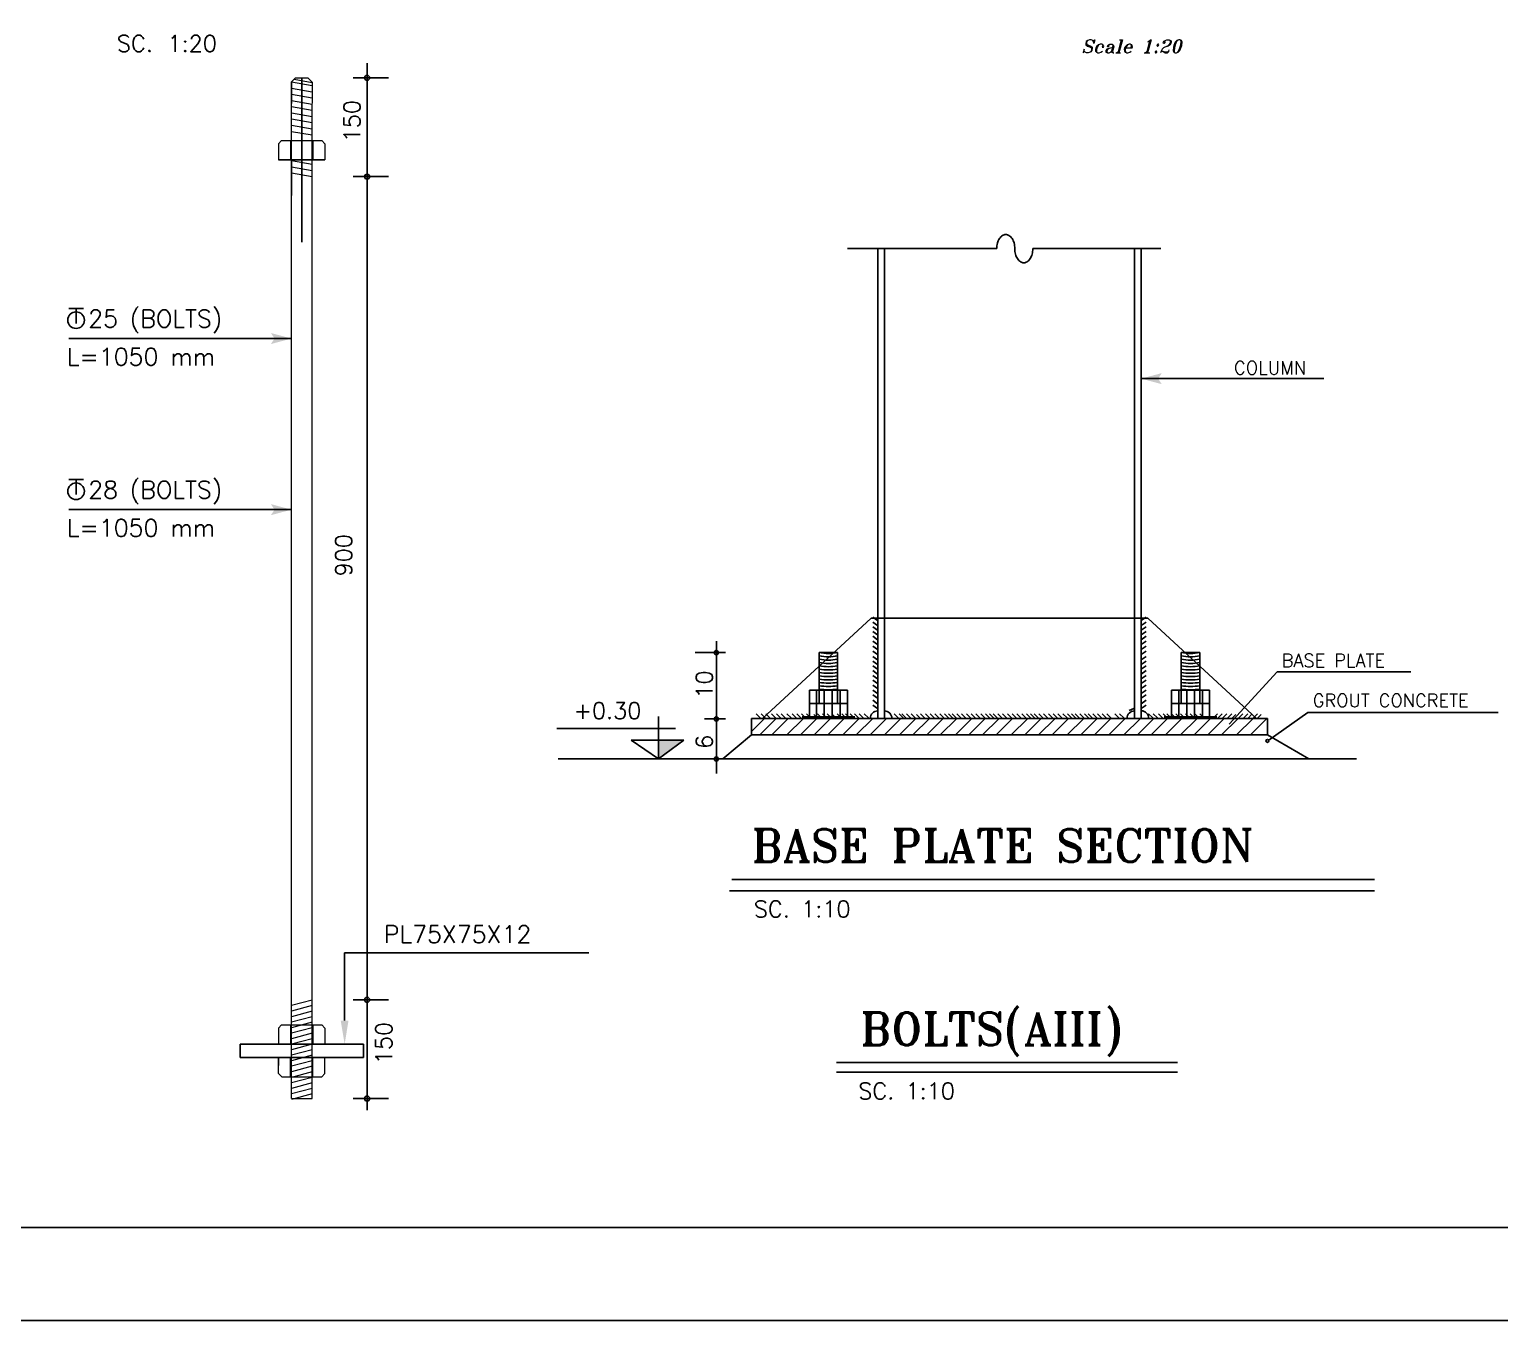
# Model space of a CAD drawing. Header units: inches. Extents: x 1387 to 2676, y -3554 to -2136.
# Drawn here: x 2524.29 to 2546.62, y -2267.19 to -2247.59 of the extents above; entities that cross this region are included whole.
import ezdxf
from ezdxf import colors
from ezdxf.entities.mleader import LeaderData, LeaderLine
from ezdxf.enums import TextEntityAlignment as Align
from ezdxf.math import Vec2, Vec3

# ---------------------------------------------------------------- set-up
doc = ezdxf.new("R2010")
doc.units = ezdxf.units.IN
doc.header["$MEASUREMENT"] = 0
doc.linetypes.add('HIDDEN', pattern=[0.375, 0.25, -0.125])
for name, color, linetype in [('1', 1, 'Continuous'), ('1R', 1, 'Continuous'), ('2Y', 2, 'Continuous'), ('3', 3, 'HIDDEN'), ('3G', 3, 'Continuous'), ('4C', 4, 'Continuous'), ('5b', 5, 'Continuous'), ('6M', 6, 'Continuous'), ('DIM', 8, 'Continuous'), ('lateral brace', 5, 'Continuous'), ('Layer4', 118, 'Continuous'), ('Pich', 2, 'Continuous'), ('SAZE_DRAWINGS', 7, 'Continuous'), ('wall', 4, 'Continuous')]:
    doc.layers.add(name, color=color, linetype=linetype)
doc.layers.add('2', color=2, linetype='Continuous', lineweight=9)
doc.styles.add('ROMANC', font='TXT.shx')
doc.styles.add('ROMANS', font='ROMANS')
doc.styles.add('ROMANT', font='romant')
doc.styles.add('SAZE_STYLE1', font='romant.shx', dxfattribs={"oblique": 15})
doc.styles.get("Standard").update_dxf_attribs({"font": 'arial.ttf'})

msp = doc.modelspace()

# ---------------------------------------------------------------- linework, layer by layer
at = {"color": 2}
for p, q in [((2528.07809419, -2249.56922915), (2528.27478734, -2249.56922915)), ((2528.27478734, -2249.56922915), (2528.58728734, -2249.56922915)), ((2528.58728734, -2249.56922915), (2528.782346, -2249.56913367))]:
    msp.add_line(p, q, dxfattribs=at)
at = {"layer": '1'}
msp.add_lwpolyline([(2497.03259526, -2265.77835866), (2578.30094543, -2265.77835866), (2578.30094543, -2209.14536203), (2497.03259526, -2209.14536203)], close=True, dxfattribs=at)
at = {"layer": '1R'}
for p, q in [((2529.42198886, -2248.09679603), (2529.42198886, -2263.99737926)), ((2528.43103734, -2250.81922915), (2528.43103734, -2248.31922915)), ((2529.21274264, -2248.32275091), (2529.74837921, -2248.32275091)), ((2529.21274264, -2249.82275091), (2529.74837921, -2249.82275091)), ((2524.89282981, -2252.28098371), (2528.27478734, -2252.28098371)), ((2541.17786592, -2252.89003177), (2543.95135044, -2252.89003177)), ((2524.89282981, -2254.8796006), (2528.27478734, -2254.8796006)), ((2534.8634467, -2257.04961788), (2534.40553915, -2257.04961788)), ((2534.8634467, -2257.04961788), (2534.40553915, -2257.04961788)), ((2534.72654391, -2256.87837227), (2534.72654391, -2258.88561569)), ((2542.51559176, -2258.1356615), (2543.24391304, -2257.3442247)), ((2543.24391304, -2257.3442247), (2545.27094678, -2257.3442247)), ((2541.06623636, -2257.89869988), (2540.99666683, -2257.93160212)), ((2534.8634467, -2258.05720548), (2534.54421169, -2258.05720548)), ((2534.8634467, -2258.05720548), (2534.54421169, -2258.05720548)), ((2535.25964306, -2258.24590044), (2535.45592562, -2258.04961788)), ((2535.39081596, -2258.03866781), (2535.32919749, -2257.97796915)), ((2535.38709945, -2258.29961788), (2535.63709945, -2258.04961788)), ((2535.4681612, -2258.03866781), (2535.40654273, -2257.97796915)), ((2535.53860327, -2258.03866781), (2535.4769848, -2257.97796915)), ((2535.62575861, -2258.03866781), (2535.56414015, -2257.97796915)), ((2535.56827328, -2258.29961788), (2535.81827328, -2258.04961788)), ((2535.70310385, -2258.03866781), (2535.64148538, -2257.97796915)), ((2535.77354592, -2258.03866781), (2535.71192745, -2257.97796915)), ((2535.7976706, -2258.29961788), (2536.0476706, -2258.04961788)), ((2535.86070126, -2258.03866781), (2535.7990828, -2257.97796915)), ((2535.9380465, -2258.03866781), (2535.87642803, -2257.97796915)), ((2536.00848857, -2258.03866781), (2535.9468701, -2257.97796915)), ((2536.00225413, -2258.29961788), (2536.25225413, -2258.04961788)), ((2536.08024577, -2258.03866781), (2536.01862731, -2257.97796915)), ((2536.15798403, -2258.03866781), (2536.09636557, -2257.97796915)), ((2536.25497757, -2258.03866781), (2536.20698101, -2257.99138771)), ((2536.21146598, -2258.29961788), (2536.46146598, -2258.04961788)), ((2536.32541964, -2258.03866781), (2536.26380118, -2257.97796915)), ((2536.40276488, -2258.03866781), (2536.34114641, -2257.97796915)), ((2536.47320695, -2258.03866781), (2536.41158848, -2257.97796915)), ((2536.41752499, -2258.29961788), (2536.66752499, -2258.04961788)), ((2536.54364902, -2258.03866781), (2536.48203055, -2257.97796915)), ((2536.62099426, -2258.03866781), (2536.55937579, -2257.97796915)), ((2536.69143633, -2258.03866781), (2536.62981786, -2257.97796915)), ((2536.6469223, -2258.29961788), (2536.8969223, -2258.04961788)), ((2536.75134997, -2258.03866781), (2536.6897315, -2257.97796915)), ((2536.81844332, -2258.03866781), (2536.75682485, -2257.97796915)), ((2536.88747658, -2258.03866781), (2536.82585812, -2257.97796915)), ((2536.85150584, -2258.29961788), (2537.10150584, -2258.04961788)), ((2536.95791865, -2258.03866781), (2536.89630019, -2257.97796915)), ((2537.03526389, -2258.03866781), (2536.97364542, -2257.97796915)), ((2537.06071769, -2258.29961788), (2537.31071769, -2258.04961788)), ((2537.27810018, -2258.29961788), (2537.52810018, -2258.04961788)), ((2537.48883196, -2258.03866781), (2537.42721349, -2257.97796915)), ((2537.56418992, -2258.03866781), (2537.50257146, -2257.97796915)), ((2537.5074975, -2258.29961788), (2537.7574975, -2258.04961788)), ((2537.60488409, -2258.03866781), (2537.54326562, -2257.97796915)), ((2537.67532616, -2258.03866781), (2537.61370769, -2257.97796915)), ((2537.74576823, -2258.03866781), (2537.68414976, -2257.97796915)), ((2537.71208104, -2258.29961788), (2537.96208104, -2258.04961788)), ((2537.8162103, -2258.03866781), (2537.76821373, -2257.99138771)), ((2537.88665237, -2258.03866781), (2537.8250339, -2257.97796915)), ((2537.96399761, -2258.03866781), (2537.90237914, -2257.97796915)), ((2537.92129288, -2258.29961788), (2538.17129288, -2258.04961788)), ((2538.03443968, -2258.03866781), (2537.97282121, -2257.97796915)), ((2538.10488175, -2258.03866781), (2538.04326328, -2257.97796915)), ((2538.18222698, -2258.03866781), (2538.12060852, -2257.97796915)), ((2538.12735392, -2258.29961788), (2538.37735392, -2258.04961788)), ((2538.25266905, -2258.03866781), (2538.19105059, -2257.97796915)), ((2538.31258269, -2258.03866781), (2538.25096423, -2257.97796915)), ((2538.36903228, -2258.03866781), (2538.30741381, -2257.97796915)), ((2538.35675124, -2258.29961788), (2538.60675124, -2258.04961788)), ((2538.43947435, -2258.03866781), (2538.37785588, -2257.97796915)), ((2538.50991642, -2258.03866781), (2538.44829795, -2257.97796915)), ((2538.58726165, -2258.03866781), (2538.52564319, -2257.97796915)), ((2538.56133477, -2258.29961788), (2538.81133477, -2258.04961788)), ((2538.65770372, -2258.03866781), (2538.59608526, -2257.97796915)), ((2538.72814579, -2258.03866781), (2538.66652733, -2257.97796915)), ((2538.80549103, -2258.03866781), (2538.74387256, -2257.97796915)), ((2538.77054662, -2258.29961788), (2539.02054662, -2258.04961788)), ((2538.8759331, -2258.03866781), (2538.81431463, -2257.97796915)), ((2538.93584674, -2258.03866781), (2538.87422828, -2257.97796915)), ((2538.99229632, -2258.03866781), (2538.93067786, -2257.97796915)), ((2538.97660563, -2258.29961788), (2539.22660563, -2258.04961788)), ((2539.06273839, -2258.03866781), (2539.00111993, -2257.97796915)), ((2539.13318046, -2258.03866781), (2539.071562, -2257.97796915)), ((2539.2105257, -2258.03866781), (2539.14890723, -2257.97796915)), ((2539.20600294, -2258.29961788), (2539.45600294, -2258.04961788)), ((2539.28096777, -2258.03866781), (2539.2193493, -2257.97796915)), ((2539.35140984, -2258.03866781), (2539.28979137, -2257.97796915)), ((2539.42875508, -2258.03866781), (2539.36713661, -2257.97796915)), ((2539.41058648, -2258.29961788), (2539.66058648, -2258.04961788)), ((2539.49919715, -2258.03866781), (2539.43757868, -2257.97796915)), ((2539.55911079, -2258.03866781), (2539.49749232, -2257.97796915)), ((2539.61556037, -2258.03866781), (2539.55394191, -2257.97796915)), ((2539.61979832, -2258.29961788), (2539.86979832, -2258.04961788)), ((2539.68600244, -2258.03866781), (2539.62438397, -2257.97796915)), ((2539.75644451, -2258.03866781), (2539.69482604, -2257.97796915)), ((2539.83378975, -2258.03866781), (2539.77217128, -2257.97796915)), ((2539.82585733, -2258.29961788), (2540.07585733, -2258.04961788)), ((2539.90423182, -2258.03866781), (2539.84261335, -2257.97796915)), ((2539.97467389, -2258.03866781), (2539.91305542, -2257.97796915)), ((2540.05201913, -2258.03866781), (2539.99040066, -2257.97796915)), ((2540.05525465, -2258.29961788), (2540.30525465, -2258.04961788)), ((2540.1224612, -2258.03866781), (2540.06084273, -2257.97796915)), ((2540.18237484, -2258.03866781), (2540.12075637, -2257.97796915)), ((2540.23882442, -2258.03866781), (2540.17720595, -2257.97796915)), ((2540.30926649, -2258.03866781), (2540.24764802, -2257.97796915)), ((2540.25983818, -2258.29961788), (2540.50983818, -2258.04961788)), ((2540.37970856, -2258.03866781), (2540.31809009, -2257.97796915)), ((2540.43615814, -2258.03866781), (2540.37453967, -2257.97796915)), ((2540.50660021, -2258.03866781), (2540.44498174, -2257.97796915)), ((2540.46905003, -2258.29961788), (2540.71905003, -2258.04961788)), ((2540.57704228, -2258.03866781), (2540.51542381, -2257.97796915)), ((2540.64748435, -2258.03866781), (2540.58586588, -2257.97796915)), ((2540.71792642, -2258.03866781), (2540.65630795, -2257.97796915)), ((2540.68643456, -2258.29961788), (2540.93643456, -2258.04961788)), ((2540.83753983, -2258.03866781), (2540.77592137, -2257.97796915)), ((2540.9128978, -2258.03866781), (2540.85127933, -2257.97796915)), ((2540.91583188, -2258.29961788), (2541.16583188, -2258.04961788)), ((2541.12041541, -2258.29961788), (2541.37041541, -2258.04961788)), ((2541.3532328, -2258.03866781), (2541.29161434, -2257.97796915)), ((2541.32962726, -2258.29961788), (2541.57962726, -2258.04961788)), ((2541.42367487, -2258.03866781), (2541.36205641, -2257.97796915)), ((2541.50102011, -2258.03866781), (2541.43940164, -2257.97796915)), ((2541.57146218, -2258.03866781), (2541.50984371, -2257.97796915)), ((2541.54700976, -2258.29961788), (2541.79700976, -2258.04961788)), ((2541.63137582, -2258.03866781), (2541.56975736, -2257.97796915)), ((2541.69846917, -2258.03866781), (2541.63685071, -2257.97796915)), ((2541.76750244, -2258.03866781), (2541.70588397, -2257.97796915)), ((2541.83794451, -2258.03866781), (2541.77632604, -2257.97796915)), ((2541.77640707, -2258.29961788), (2542.02640707, -2258.04961788)), ((2541.91528975, -2258.03866781), (2541.85367128, -2257.97796915)), ((2541.98432301, -2258.03866781), (2541.92270455, -2257.97796915)), ((2541.98099061, -2258.29961788), (2542.23099061, -2258.04961788)), ((2542.05476508, -2258.03866781), (2541.99314662, -2257.97796915)), ((2542.13211032, -2258.03866781), (2542.07049185, -2257.97796915)), ((2542.19020245, -2258.29961788), (2542.44020245, -2258.04961788)), ((2542.27548607, -2258.03866781), (2542.33710454, -2257.97796915)), ((2542.34724328, -2258.03866781), (2542.40886174, -2257.97796915)), ((2542.3998332, -2258.29961788), (2542.6498332, -2258.04961788)), ((2542.41768535, -2258.03866781), (2542.47930381, -2257.97796915)), ((2542.49503058, -2258.03866781), (2542.55664905, -2257.97796915)), ((2542.56547265, -2258.03866781), (2542.61346922, -2257.99138771)), ((2542.62817054, -2258.29961788), (2542.87817054, -2258.04961788)), ((2542.66020745, -2258.03866781), (2542.72182591, -2257.97796915)), ((2542.73755268, -2258.03866781), (2542.79917115, -2257.97796915)), ((2542.80799475, -2258.03866781), (2542.85599132, -2257.99138771)), ((2542.8377996, -2258.29961788), (2543.0877996, -2258.04961788)), ((2542.88155005, -2258.03866781), (2542.94316852, -2257.97796915)), ((2542.95199212, -2258.03866781), (2542.99998869, -2257.99138771)), ((2543.10056231, -2258.39243514), (2543.71130025, -2257.96126396)), ((2543.71130025, -2257.96126396), (2546.5979056, -2257.96126396)), ((2529.21274264, -2262.32275091), (2529.74837921, -2262.32275091)), ((2529.21274264, -2263.82275091), (2529.74837921, -2263.82275091)), ((2529.21274264, -2263.82275091), (2529.74837921, -2263.82275091))]:
    msp.add_line(p, q, dxfattribs=at)
for centre, radius, start, end in [((2536.42786592, -2256.37591801), 0.68809266, 258.260579573, 281.739420427), ((2541.92786592, -2256.37591801), 0.68809266, 258.260579573, 281.739420427), ((2536.42786592, -2256.37591801), 0.73809266, 259.066002044, 280.933997956), ((2536.42786592, -2256.37591801), 0.78809266, 259.767435635, 280.232564365), ((2536.42786592, -2256.37591801), 0.83809266, 260.383890448, 279.616109552), ((2536.42786592, -2256.37591801), 0.88809266, 260.929990107, 279.070009893), ((2541.92786592, -2256.37591801), 0.73809266, 259.066002044, 280.933997956), ((2541.92786592, -2256.37591801), 0.78809266, 259.767435635, 280.232564365), ((2541.92786592, -2256.37591801), 0.83809266, 260.383890448, 279.616109552), ((2541.92786592, -2256.37591801), 0.88809266, 260.929990107, 279.070009893), ((2536.42786592, -2256.37591801), 0.93809266, 261.417172611, 278.582827389), ((2536.42786592, -2256.37591801), 0.98809266, 261.854515846, 278.145484154), ((2536.42786592, -2256.37591801), 1.03809266, 262.249318292, 277.750681708), ((2536.42786592, -2256.37591801), 1.08809266, 262.607515824, 277.392484176), ((2541.92786592, -2256.37591801), 0.93809266, 261.417172611, 278.582827389), ((2541.92786592, -2256.37591801), 0.98809266, 261.854515846, 278.145484154), ((2541.92786592, -2256.37591801), 1.03809266, 262.249318292, 277.750681708), ((2541.92786592, -2256.37591801), 1.08809266, 262.607515824, 277.392484176), ((2536.42786592, -2256.37591801), 1.13809266, 262.933986314, 277.066013686), ((2536.42786592, -2256.37591801), 1.18809266, 263.232775849, 276.767224151), ((2536.42786592, -2256.37591801), 1.23809266, 263.507269132, 276.492730868), ((2541.92786592, -2256.37591801), 1.13809266, 262.933986314, 277.066013686), ((2541.92786592, -2256.37591801), 1.18809266, 263.232775849, 276.767224151), ((2541.92786592, -2256.37591801), 1.23809266, 263.507269132, 276.492730868)]:
    msp.add_arc(centre, radius, start, end, dxfattribs=at)
at = {"layer": '2'}
for p, q in [((2528.33735685, -2248.32114881), (2528.27478734, -2248.38377961)), ((2528.31460397, -2248.34392398), (2528.58609883, -2248.3916588)), ((2528.33566446, -2248.32284285), (2528.52346492, -2248.32275091)), ((2528.52346492, -2248.32275091), (2528.58609572, -2248.38532041)), ((2528.27309403, -2248.38357168), (2528.58612181, -2248.43860892)), ((2528.27314, -2248.47747191), (2528.58616778, -2248.53250915)), ((2528.27478734, -2263.82275091), (2528.27478734, -2248.38377961)), ((2528.27478734, -2248.38377961), (2528.27494825, -2248.71243041)), ((2528.58609572, -2248.38532041), (2528.58625663, -2248.71397121)), ((2528.27318597, -2248.57137214), (2528.58621376, -2248.62640938)), ((2528.27323195, -2248.66527237), (2528.58728734, -2248.72049028)), ((2528.27323195, -2248.75916451), (2528.58728734, -2248.81438243)), ((2528.58728734, -2263.82275091), (2528.58728734, -2248.72049028)), ((2528.27323195, -2248.85305666), (2528.58728734, -2248.90827458)), ((2528.27323195, -2248.94694881), (2528.58728734, -2249.00216672)), ((2528.27323195, -2249.04084095), (2528.58728734, -2249.09605887)), ((2528.27323195, -2249.1347331), (2528.58728734, -2249.18995101)), ((2528.07797365, -2249.32302393), (2528.12490078, -2249.27605083)), ((2528.07797365, -2249.32302393), (2528.07809419, -2249.56922915)), ((2528.12490078, -2249.27605083), (2528.73525226, -2249.27575201)), ((2528.26061573, -2249.27598439), (2528.2607593, -2249.56922915)), ((2528.59953731, -2249.27581845), (2528.59968096, -2249.56922915)), ((2528.78222537, -2249.32267914), (2528.73525226, -2249.27575201)), ((2528.78222537, -2249.32267914), (2528.78234604, -2249.56922915)), ((2528.27344742, -2249.56941639), (2528.27371147, -2250.10875051)), ((2528.27345226, -2249.57930524), (2528.58648004, -2249.63434247)), ((2528.27349823, -2249.67320547), (2528.58652602, -2249.7282427)), ((2528.2735442, -2249.76710569), (2528.58657199, -2249.82214293)), ((2528.58728734, -2262.32787792), (2528.27478734, -2262.41161205)), ((2528.58728734, -2262.41161205), (2528.27478734, -2262.49534617)), ((2528.58728734, -2262.49534617), (2528.27478734, -2262.57908029)), ((2528.58728734, -2262.57908029), (2528.27478734, -2262.66281442)), ((2528.07797365, -2262.7516076), (2528.12490078, -2262.7046345)), ((2528.07797365, -2262.7516076), (2528.07809433, -2262.9980957)), ((2528.12490078, -2262.7046345), (2528.73525226, -2262.70433568)), ((2528.26061573, -2262.70456805), (2528.2607594, -2262.99800627)), ((2528.58728734, -2262.66281442), (2528.27478734, -2262.74654854)), ((2528.58728734, -2262.74654854), (2528.27478734, -2262.83028266)), ((2528.58728734, -2262.83028266), (2528.27478734, -2262.91401678)), ((2528.59953731, -2262.70440212), (2528.59968097, -2262.99784034)), ((2528.78222537, -2262.7512628), (2528.73525226, -2262.70433568)), ((2528.78222537, -2262.7512628), (2528.78234604, -2262.99775091)), ((2528.58728734, -2262.91401678), (2528.27478734, -2262.99775091)), ((2528.58728734, -2262.99775091), (2528.27478734, -2263.08148503)), ((2528.58728734, -2263.08148503), (2528.27478734, -2263.16521915)), ((2528.07891144, -2263.44423904), (2528.07891144, -2263.19775091)), ((2528.07891144, -2263.19775091), (2528.78316325, -2263.19775091)), ((2528.26157653, -2263.49118916), (2528.26157653, -2263.19775091)), ((2528.58728734, -2263.16521915), (2528.27478734, -2263.24895327)), ((2528.58728734, -2263.24895327), (2528.27478734, -2263.3326874)), ((2528.60049815, -2263.49118916), (2528.60049815, -2263.19775091)), ((2528.78316325, -2263.44423904), (2528.78316325, -2263.19775091)), ((2528.07891144, -2263.44423904), (2528.12586156, -2263.49118916)), ((2528.12586156, -2263.49118916), (2528.73621313, -2263.49118916)), ((2528.58728734, -2263.3326874), (2528.27478734, -2263.41642152)), ((2528.58728734, -2263.41642152), (2528.27478734, -2263.50015564)), ((2528.58728734, -2263.50015564), (2528.27478734, -2263.58388976)), ((2528.78316325, -2263.44423904), (2528.73621313, -2263.49118916)), ((2528.58728734, -2263.58388976), (2528.27478734, -2263.66762389)), ((2528.58728734, -2263.66762389), (2528.27478734, -2263.75135801)), ((2528.58728734, -2263.75135801), (2528.27478734, -2263.83509213)), ((2528.27478734, -2263.82275091), (2528.58728734, -2263.82275091))]:
    msp.add_line(p, q, dxfattribs=at)
at = {"layer": '2Y'}
for p, q in [((2538.9850654, -2250.915363), (2536.71891032, -2250.915363)), ((2541.47838748, -2250.915363), (2539.53310899, -2250.915363)), ((2537.10149706, -2256.51360876), (2537.17586334, -2256.5649305)), ((2537.10149706, -2256.58560876), (2537.17586334, -2256.6369305)), ((2541.25423479, -2256.51360876), (2541.1798685, -2256.5649305)), ((2541.25423479, -2256.58560876), (2541.1798685, -2256.6369305)), ((2537.10149706, -2256.65760876), (2537.17586334, -2256.7089305)), ((2537.10149706, -2256.72960876), (2537.17586334, -2256.7809305)), ((2537.10149706, -2256.80311318), (2537.17586334, -2256.85443492)), ((2541.25423479, -2256.65760876), (2541.1798685, -2256.7089305)), ((2541.25423479, -2256.72960876), (2541.1798685, -2256.7809305)), ((2541.25423479, -2256.80311318), (2541.1798685, -2256.85443492)), ((2537.10149706, -2256.87751276), (2537.17586334, -2256.9288345)), ((2537.10149706, -2256.95409694), (2537.17586334, -2257.00541868)), ((2537.10149706, -2257.02609694), (2537.17586334, -2257.07741868)), ((2541.25423479, -2256.87751276), (2541.1798685, -2256.9288345)), ((2541.25423479, -2256.95409694), (2541.1798685, -2257.00541868)), ((2541.25423479, -2257.02609694), (2541.1798685, -2257.07741868)), ((2537.10149706, -2257.10818553), (2537.17586334, -2257.15950727)), ((2537.10149706, -2257.18018553), (2537.17586334, -2257.23150727)), ((2537.10149706, -2257.25218553), (2537.17586334, -2257.30350727)), ((2541.25423479, -2257.10818553), (2541.1798685, -2257.15950727)), ((2541.25423479, -2257.18018553), (2541.1798685, -2257.23150727)), ((2541.25423479, -2257.25218553), (2541.1798685, -2257.30350727)), ((2537.10149706, -2257.32418553), (2537.17586334, -2257.37550727)), ((2537.10149706, -2257.39618553), (2537.17586334, -2257.44750727)), ((2537.10149706, -2257.46968995), (2537.17586334, -2257.52101169)), ((2541.25423479, -2257.32418553), (2541.1798685, -2257.37550727)), ((2541.25423479, -2257.39618553), (2541.1798685, -2257.44750727)), ((2541.25423479, -2257.46968995), (2541.1798685, -2257.52101169)), ((2536.1396939, -2257.61849522), (2536.1396939, -2257.82151289)), ((2536.1396939, -2257.61849522), (2536.71603795, -2257.61849522)), ((2536.24661863, -2257.61849522), (2536.24661863, -2257.82151289)), ((2536.36553405, -2257.61849522), (2536.36553405, -2257.82151289)), ((2536.48553405, -2257.61849522), (2536.48553405, -2257.82151289)), ((2536.60553405, -2257.61849522), (2536.60553405, -2257.82151289)), ((2536.71603795, -2257.61849522), (2536.71603795, -2257.82151289)), ((2537.10149706, -2257.54408953), (2537.17586334, -2257.59541127)), ((2537.10149706, -2257.62067371), (2537.17586334, -2257.67199545)), ((2537.10149706, -2257.69267371), (2537.17586334, -2257.74399545)), ((2541.25423479, -2257.54408953), (2541.1798685, -2257.59541127)), ((2541.25423479, -2257.62067371), (2541.1798685, -2257.67199545)), ((2541.25423479, -2257.69267371), (2541.1798685, -2257.74399545)), ((2541.6396939, -2257.61849522), (2541.6396939, -2257.82151289)), ((2542.21603795, -2257.61849522), (2541.6396939, -2257.61849522)), ((2541.7501978, -2257.61849522), (2541.7501978, -2257.82151289)), ((2541.8701978, -2257.61849522), (2541.8701978, -2257.82151289)), ((2541.9901978, -2257.61849522), (2541.9901978, -2257.82151289)), ((2542.1101978, -2257.61849522), (2542.1101978, -2257.82151289)), ((2542.21603795, -2257.61849522), (2542.21603795, -2257.82151289)), ((2536.1396939, -2257.82151289), (2536.1396939, -2258.02453055)), ((2536.1396939, -2257.82151289), (2536.71603795, -2257.82151289)), ((2536.24661863, -2257.82151289), (2536.24661863, -2258.02453055)), ((2536.36553405, -2257.82151289), (2536.36553405, -2258.02453055)), ((2536.48553405, -2257.82151289), (2536.48553405, -2258.02453055)), ((2536.60553405, -2257.82151289), (2536.60553405, -2258.02453055)), ((2536.71603795, -2257.82151289), (2536.71603795, -2258.02453055)), ((2537.10149706, -2257.7747623), (2537.17586334, -2257.82608404)), ((2537.10149706, -2257.8467623), (2537.17586334, -2257.89808404)), ((2541.25423479, -2257.7747623), (2541.1798685, -2257.82608404)), ((2541.25423479, -2257.8467623), (2541.1798685, -2257.89808404)), ((2541.6396939, -2257.82151289), (2541.6396939, -2258.02453055)), ((2542.21603795, -2257.82151289), (2541.6396939, -2257.82151289)), ((2541.7501978, -2257.82151289), (2541.7501978, -2258.02453055)), ((2541.8701978, -2257.82151289), (2541.8701978, -2258.02453055)), ((2541.9901978, -2257.82151289), (2541.9901978, -2258.02453055)), ((2542.1101978, -2257.82151289), (2542.1101978, -2258.02453055)), ((2542.21603795, -2257.82151289), (2542.21603795, -2258.02453055)), ((2534.10854388, -2258.20367925), (2532.3052594, -2258.20367925)), ((2533.43517943, -2258.37836122), (2534.23024147, -2258.37836122)), ((2533.84861169, -2258.66479309), (2533.43517943, -2258.37836122)), ((2534.23024147, -2258.37836122), (2533.84861169, -2258.66479309)), ((2535.25964306, -2258.29961788), (2534.82418815, -2258.66479309)), ((2543.09608878, -2258.29961788), (2543.72519348, -2258.66479309)), ((2533.84861169, -2258.66479309), (2533.84861169, -2258.46057685))]:
    msp.add_line(p, q, dxfattribs=at)
for centre, radius, start, end in [((2539.22280033, -2250.88949442), 0.23437553, 147.470460434, 165.201495888), ((2539.16095964, -2250.85005272), 0.16102761, 123.00154469, 147.470460434), ((2539.1220763, -2250.79018115), 0.0896377, 90, 123.00154469), ((2539.1220763, -2250.79018115), 0.0896377, 56.99845531, 90), ((2539.08319295, -2250.85005272), 0.16102761, 32.529539566, 56.99845531), ((2539.02135226, -2250.88949442), 0.23437553, 14.798504112, 32.529539566), ((2539.32071933, -2250.915363), 0.33565393, 165.201495888, 180), ((2538.92343326, -2250.915363), 0.33565393, 0, 14.798504112), ((2539.59474113, -2250.915363), 0.33565393, 180, 194.798504112), ((2539.49682213, -2250.94123158), 0.23437553, 194.798504112, 212.529539566), ((2539.29537406, -2250.94123158), 0.23437553, 327.470460434, 345.201495888), ((2539.19745506, -2250.915363), 0.33565393, 345.201495888, 0), ((2539.43498144, -2250.98067328), 0.16102761, 212.529539566, 236.99845531), ((2539.39609809, -2251.04054485), 0.0896377, 236.99845531, 270), ((2539.39609809, -2251.04054485), 0.0896377, 270, 303.00154469), ((2539.35721475, -2250.98067328), 0.16102761, 303.00154469, 327.470460434)]:
    msp.add_arc(centre, radius, start, end, dxfattribs=at)
msp.add_solid([(2533.84861169, -2258.66479309), (2534.23024147, -2258.37836122), (2533.84861169, -2258.37836122)], dxfattribs=at)
at = {"layer": '3'}
for points in [[(2528.27478734, -2252.28098371), (2528.01755204, -2252.28098371), (2527.96115268, -2252.19692771)], [(2528.27478734, -2252.28098371), (2528.01755204, -2252.28098371), (2527.96115268, -2252.36503972)], [(2541.17786592, -2252.89003177), (2541.43510123, -2252.89003177), (2541.49150059, -2252.80597577)], [(2541.17786592, -2252.89003177), (2541.43510123, -2252.89003177), (2541.49150059, -2252.97408778)], [(2528.27478734, -2254.8796006), (2528.01755204, -2254.8796006), (2527.96115268, -2254.79554459)], [(2528.27478734, -2254.8796006), (2528.01755204, -2254.8796006), (2527.96115268, -2254.96365661)]]:
    msp.add_solid(points, dxfattribs=at)
at = {"layer": '3G'}
for p, q in [((2537.17786592, -2250.915363), (2537.17786592, -2258.04961788)), ((2537.27786592, -2250.915363), (2537.27786592, -2258.04961788)), ((2541.07786592, -2250.915363), (2541.07786592, -2258.04961788)), ((2541.17786592, -2250.915363), (2541.17786592, -2258.04961788)), ((2525.00328745, -2251.82356554), (2524.89122079, -2251.82356554)), ((2525.00328745, -2251.82356554), (2525.11535412, -2251.82356554)), ((2525.00328745, -2252.05295176), (2525.00328745, -2251.82356554)), ((2525.00328745, -2254.42218243), (2524.89122079, -2254.42218243)), ((2525.00328745, -2254.42218243), (2525.11535412, -2254.42218243)), ((2525.00328745, -2254.65156865), (2525.00328745, -2254.42218243)), ((2537.07786592, -2256.52718202), (2535.42496923, -2258.04961788)), ((2537.07786592, -2256.52718202), (2541.27786592, -2256.52718202)), ((2541.27786592, -2256.52718202), (2542.93076261, -2258.04961788)), ((2536.28786592, -2257.82151289), (2536.28786592, -2257.04961788)), ((2536.28786592, -2257.04961788), (2536.56786592, -2257.04961788)), ((2536.56786592, -2257.82151289), (2536.56786592, -2257.04961788)), ((2542.06786592, -2257.04961788), (2541.78786592, -2257.04961788)), ((2541.78786592, -2257.82151289), (2541.78786592, -2257.04961788)), ((2542.06786592, -2257.82151289), (2542.06786592, -2257.04961788)), ((2535.25964306, -2258.04961788), (2542.67786592, -2258.04961788)), ((2535.25964306, -2258.04961788), (2535.25964306, -2258.29961788)), ((2539.07186572, -2258.04961788), (2540.86564326, -2258.04961788)), ((2540.15964306, -2258.04961788), (2543.09608878, -2258.04961788)), ((2543.09608878, -2258.04961788), (2543.09608878, -2258.29961788)), ((2543.09608878, -2258.29961788), (2535.25964306, -2258.29961788)), ((2534.92522209, -2260.66849491), (2544.72186599, -2260.66849491)), ((2527.49353734, -2262.99775091), (2529.36853734, -2262.99775091)), ((2527.49353734, -2262.99775091), (2527.49353734, -2263.19775091)), ((2529.36853734, -2262.99775091), (2529.36853734, -2263.19775091)), ((2527.49353734, -2263.19775091), (2529.36853734, -2263.19775091)), ((2536.55116418, -2263.42401356, -0.00000026), (2541.72995002, -2263.42401356, -0.00000026))]:
    msp.add_line(p, q, dxfattribs=at)
for centre in [(2525.00328745, -2252.00197705), (2525.00328745, -2254.60059393)]:
    msp.add_circle(centre, 0.12616125, dxfattribs=at)
for centre, start, end in [((2537.17786592, -2258.04961788), 90, 180), ((2537.27786592, -2258.04961788), 0, 90), ((2541.07786592, -2258.04961788), 90, 180), ((2541.17786592, -2258.04950695), 0, 90), ((2541.17786592, -2258.04961788), 0, 90)]:
    msp.add_arc(centre, 0.11476232, start, end, dxfattribs=at)
at = {"layer": '5b'}
msp.add_line((2533.59501591, -2258.66479309), (2544.44803625, -2258.66479309), dxfattribs=at)
at = {"layer": '6M'}
for p, q in [((2536.02774989, -2258.02453055), (2536.82798195, -2258.02453055)), ((2542.32798195, -2258.02453055), (2541.52774989, -2258.02453055)), ((2534.96025828, -2260.4934312), (2544.72186599, -2260.4934312)), ((2536.55116418, -2263.27401356, -0.00000026), (2541.72995002, -2263.27401356, -0.00000026))]:
    msp.add_line(p, q, dxfattribs=at)
for centre, radius in [((2529.42198886, -2248.32275091), 0.03787945), ((2529.42198886, -2249.82275091), 0.03787945), ((2534.72654391, -2257.04961788), 0.03156621), ((2534.72654391, -2257.04961788), 0.03156621), ((2534.72654391, -2258.05720548), 0.03156621), ((2534.72654391, -2258.05720548), 0.03156621), ((2543.09566406, -2258.39091144), 0.02209635), ((2534.72654391, -2258.66479309), 0.03156621), ((2529.42198886, -2262.32275091), 0.03787945), ((2529.42198886, -2263.82275091), 0.03787945)]:
    msp.add_circle(centre, radius, dxfattribs=at)
at = {"layer": 'DIM'}
msp.add_line((2528.07891144, -2263.19775091), (2528.07891144, -2263.31904897), dxfattribs=at)
msp.add_lwpolyline([(2495.61677035, -2267.19418357), (2579.71677035, -2267.19418357), (2579.71677035, -2207.72953711), (2495.61677035, -2207.72953711)], close=True, dxfattribs=at)
at = {"layer": 'lateral brace'}
msp.add_lwpolyline([(2495.61677035, -2267.19418357), (2579.71677035, -2267.19418357), (2579.71677035, -2207.72953711), (2495.61677035, -2207.72953711)], close=True, dxfattribs=at)
at = {"layer": 'Layer4'}
msp.add_lwpolyline([(2579.71677035, -2207.72953711), (2495.61677035, -2207.72953711), (2495.61677035, -2267.19418357), (2579.71677035, -2267.19418357)], close=True, dxfattribs=at)
at = {"layer": 'Pich'}
msp.add_line((2533.84861169, -2258.66479309), (2533.84861169, -2258.02096463), dxfattribs=at)
at = {"layer": 'wall'}
msp.add_line((2534.52416012, -2258.66479309), (2532.3256821, -2258.66479309), dxfattribs=at)

# ---------------------------------------------------------------- texts
at = {"layer": '3G'}
for s, height, style, p in [('SC. 1:20', 0.249999306, 'ROMANC', (2525.62271613, -2247.92543299)), ('  25 (BOLTS)', 0.264, 'ROMANS', (2524.82485975, -2252.11098908)), ('L=1050 mm', 0.264, 'ROMANS', (2524.86232686, -2252.68980086)), ('COLUMN', 0.2, 'ROMANS', (2542.58738687, -2252.82473091)), ('  28 (BOLTS)', 0.264, 'ROMANS', (2524.82485975, -2254.70960597)), ('L=1050 mm', 0.264, 'ROMANS', (2524.86232686, -2255.28841775)), ('BASE PLATE', 0.198, 'ROMANS', (2543.31221858, -2257.26901512)), ('GROUT CONCRETE', 0.198, 'ROMANS', (2543.78422734, -2257.87555227)), ('+0.30', 0.249999993, 'ROMANS', (2532.55913288, -2258.0567149)), ('SC. 1:10', 0.25, 'ROMANS', (2535.29616598, -2261.06965876)), ('PL75X75X12', 0.264, 'ROMANS', (2529.67666048, -2261.45924578)), ('SC. 1:10', 0.25, 'ROMANS', (2536.8815513, -2263.83120072, -0.00000026))]:
    msp.add_text(s, height=height, dxfattribs=dict(at, style=style)).set_placement(p)
at = {"layer": '3G', "style": 'ROMANS'}
for s, p in [('150', (2529.3183657, -2249.30164772)), ('900', (2529.19201464, -2255.89317259)), ('10', (2534.66755544, -2257.74912704)), ('6', (2534.66755544, -2258.51326419)), ('150', (2529.80227622, -2263.30164772))]:
    msp.add_text(s, height=0.25, rotation=90, dxfattribs=at).set_placement(p)
at = {"layer": '4C', "style": 'ROMANT'}
for s, p in [('BASE PLATE SECTION', (2535.26112959, -2260.2293533)), ('BOLTS(AIII)', (2536.91110851, -2263.01410541, -0.00000026))]:
    msp.add_text(s, height=0.5, dxfattribs=at).set_placement(p)
at = {"layer": 'SAZE_DRAWINGS', "color": 2, "style": 'SAZE_STYLE1', "oblique": 15}
msp.add_text('Scale 1:20', height=0.2, dxfattribs=at).set_placement((2541.03138309, -2247.7442287), align=Align.TOP_CENTER)

# ---------------------------------------------------------------- leaders
at = {"layer": '1R'}
ml = msp.add_multileader_mtext('Standard', dxfattribs=at)
ml.set_content('', color=256)
ml.set_leader_properties()
ml.build(insert=Vec2(0, 0))
ml.multileader.update_dxf_attribs({"dogleg_length": 0.36, "arrow_head_size": 0.36})
ctx = ml.context
ctx.base_point, ctx.char_height, ctx.arrow_head_size, ctx.landing_gap_size, ctx.plane_origin = Vec3(2532.7898259, -2261.60735922), 0.36, 0.36, 0.18, Vec3(2529.08139465, -2262.99775091)
notes = []
notes.append((ctx, [(0, (1, 1, 0), (2529.08139465, -2261.60735922), (1, 0), 3.70843125, [(0, [(2529.08139465, -2262.99775091)], 0, [])])]))
ctx.mtext.insert, ctx.mtext.flow_direction = Vec3(2532.9698259, -2261.42735922), 5
for ctx, leaders in notes:
    for number, flags, end, landing, length, lines in leaders:
        leader = LeaderData()
        leader.index, (leader.has_last_leader_line, leader.has_dogleg_vector, leader.attachment_direction) = number, flags
        leader.last_leader_point, leader.dogleg_vector, leader.dogleg_length = Vec3(end), Vec3(landing), length
        for number, points, colour, breaks in lines:
            line = LeaderLine()
            line.index, line.vertices, line.color, line.breaks = number, Vec3.list(points), colors.encode_raw_color(colour), breaks
            leader.lines.append(line)
        ctx.leaders.append(leader)

doc.saveas('drawing.dxf')
